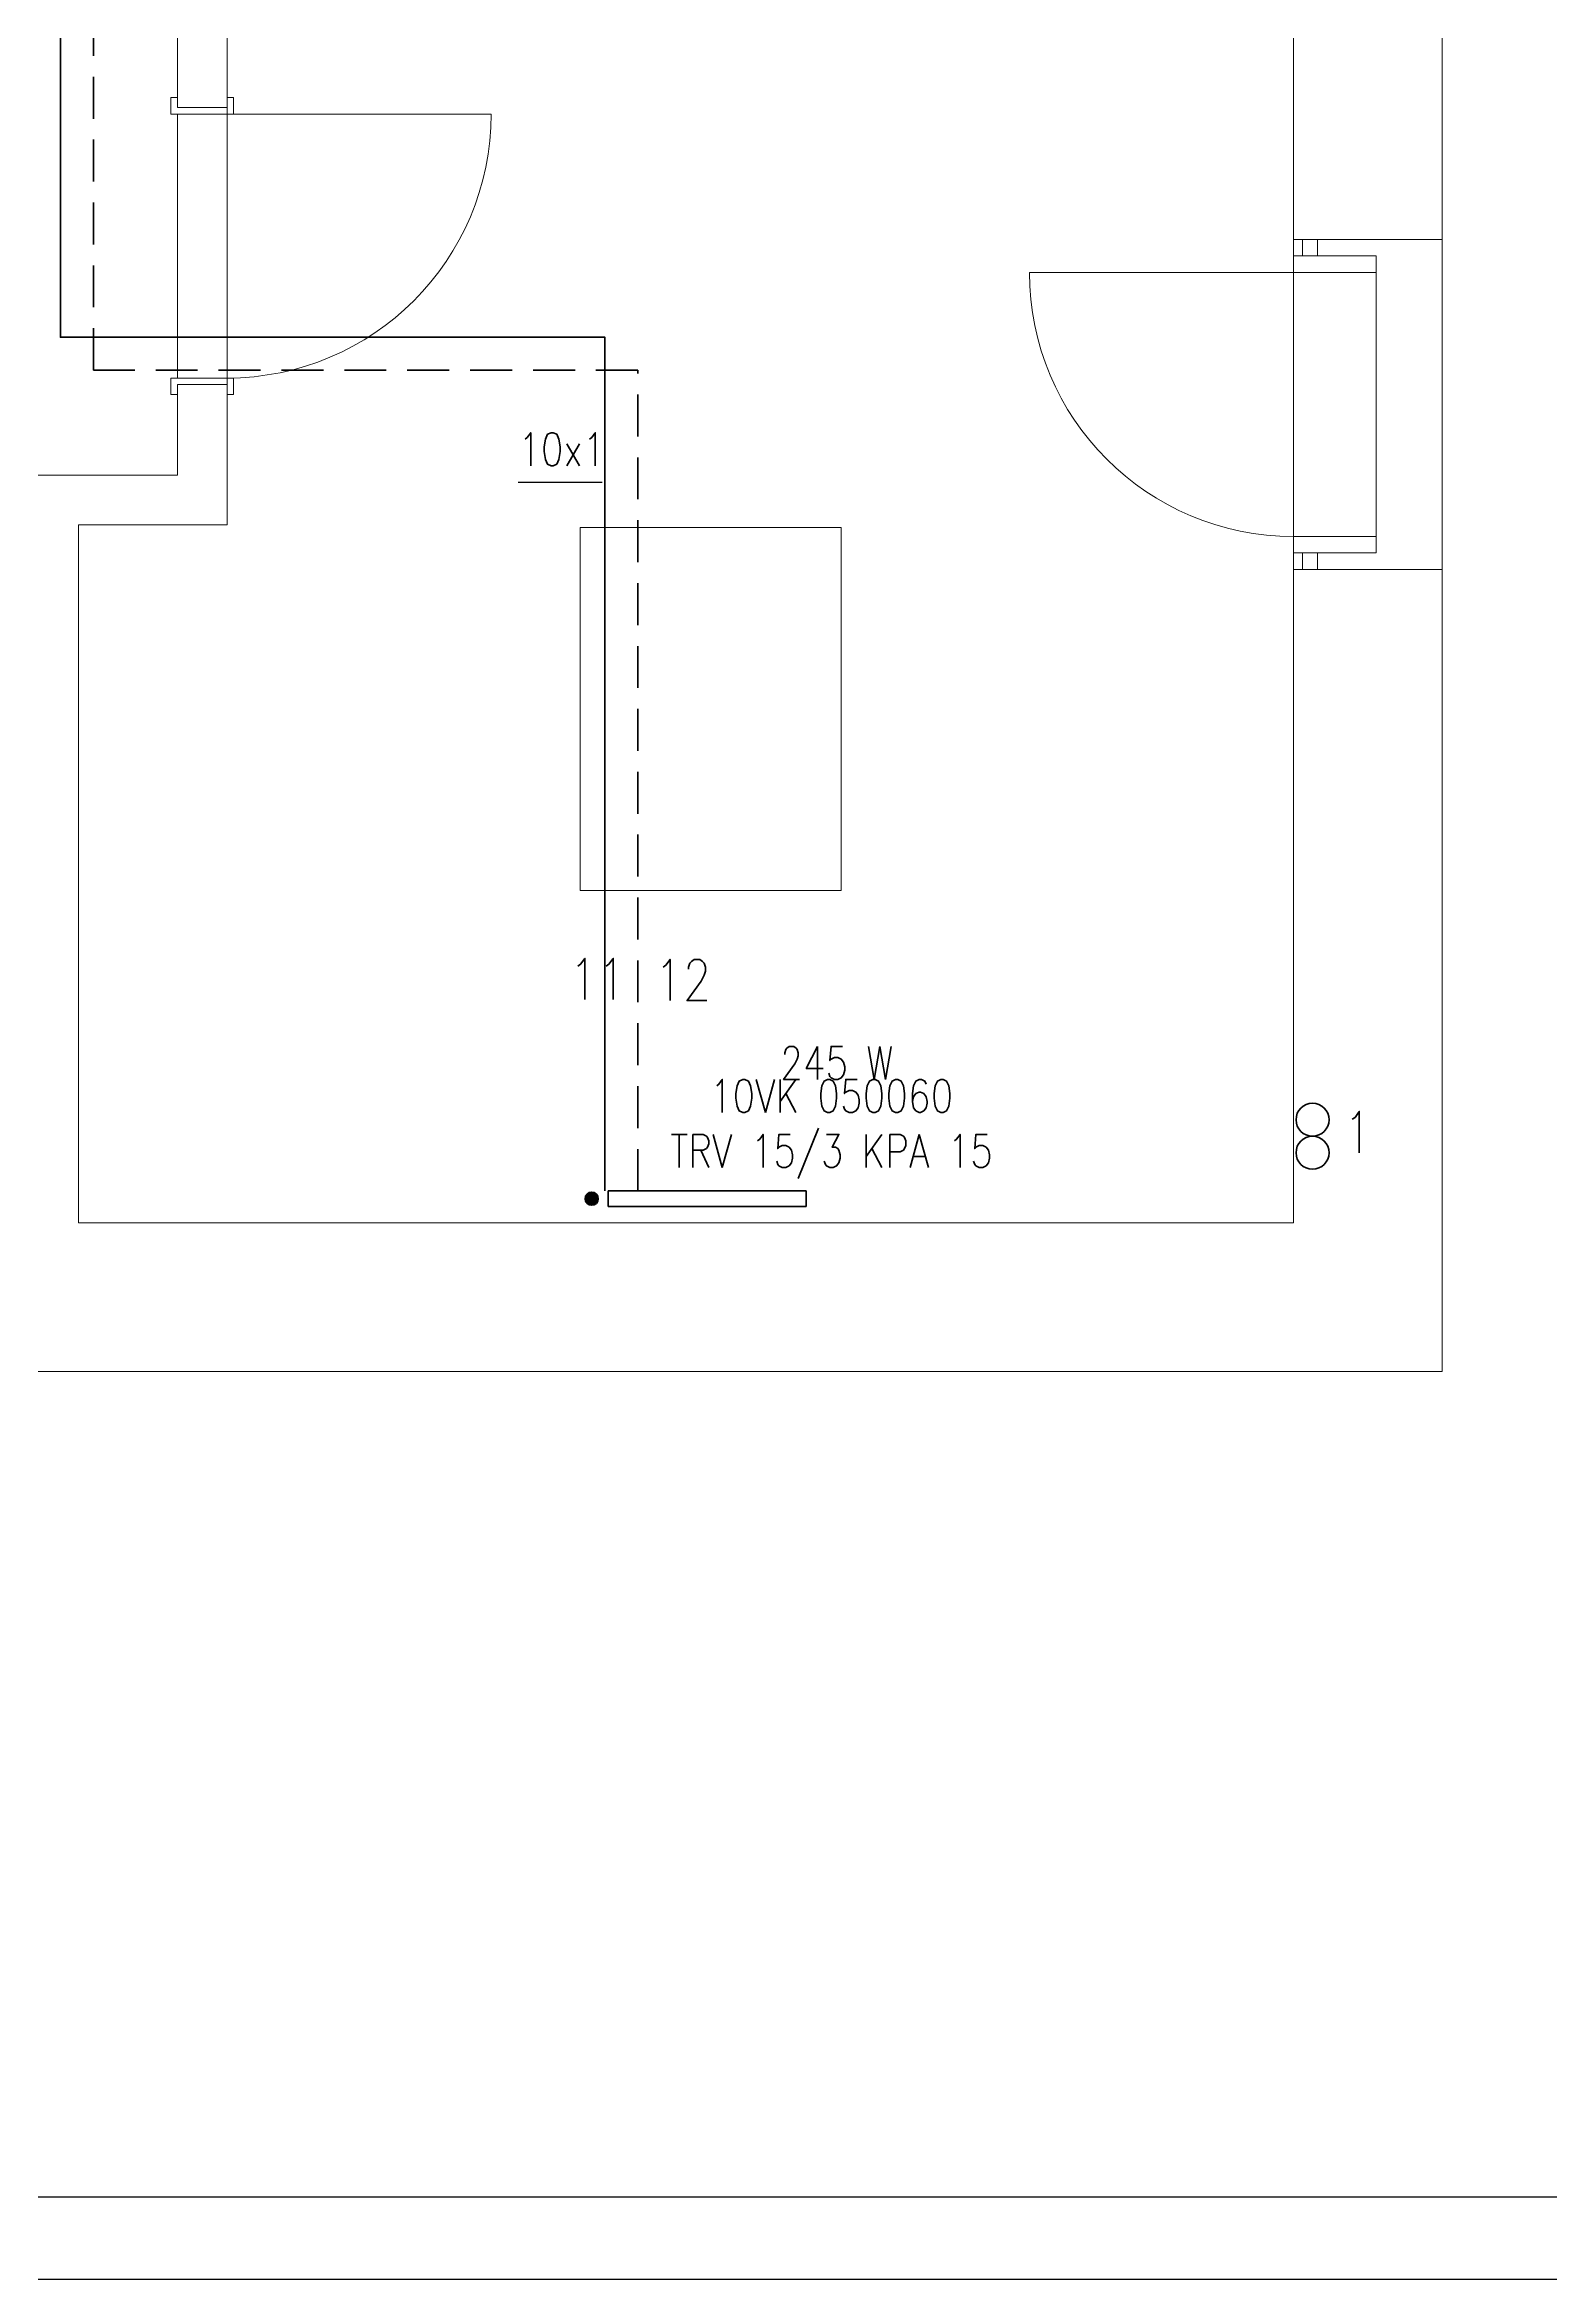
# Model space of a CAD drawing. Header units: millimetres. Extents: x 13441 to 178833, y -33721 to 19284.
# Drawn here: x 24258 to 28818, y 4434 to 11205 of the extents above; entities that cross this region are included whole.
import ezdxf

# ---------------------------------------------------------------- set-up
doc = ezdxf.new("R2010")
doc.units = ezdxf.units.MM
doc.header["$LTSCALE"] = 10
doc.linetypes.add('DASHED', pattern=[19.05, 12.7, -6.35])
for name, color, linetype, lineweight in [('CKFORMATY', 3, 'Continuous', 25), ('CKTEXTY_MALE', 3, 'Continuous', 18), ('slepá matrice', 7, 'Continuous', 20), ('T-otopna_telesa', 1, 'Continuous', 50), ('T-p_privodni', 1, 'Continuous', 50), ('T-p_zpetne', 5, 'DASHED', 50), ('T-stoupacky', 7, 'Continuous', 50)]:
    doc.layers.add(name, color=color, linetype=linetype, lineweight=lineweight)
doc.layers.add('CKPOPISM_PLOCHA', color=1, linetype='Continuous', lineweight=18, plot=False)
doc.layers.add('T-otopna_telesa-popis', color=7, linetype='Continuous')
doc.layers.add('T-p_privodni-popis', color=7, linetype='Continuous')
doc.styles.get("Standard").update_dxf_attribs({"font": 'simplex.shx', "width": 0.8})

# ---------------------------------------------------------------- blocks, each defined once
blk = doc.blocks.new('*U203', base_point=(26775, 0))
at = {"layer": 'CKFORMATY', "linetype": 'Continuous'}
for p, q in [((250, 250), (26525, 250)), ((0, 0), (26775, 0))]:
    blk.add_line(p, q, dxfattribs=at)
blk = doc.blocks.new('*U230', base_point=(100, 0))
at = {"color": 0, "linetype": 'ByBlock', "lineweight": -2}
for centre in [(50, 0), (150, 0)]:
    blk.add_circle(centre, 50, dxfattribs=at)
blk = doc.blocks.new('*U224', base_point=(300, 97))
blk.add_hatch(color=256).paths.add_polyline_path([(630, 23.5, 1), (670, 23.5, 1)])
at = {"color": 0, "linetype": 'ByBlock', "lineweight": -2}
for p, q in [((0, 47), (600, 47)), ((0, 0), (0, 47)), ((600, 0), (0, 0)), ((600, 47), (600, 0))]:
    blk.add_line(p, q, dxfattribs=at)
at = {"color": 0, "lineweight": -2}
for p, q in [((40, 0), (40, 0)), ((140, 0), (140, 0)), ((460, 0), (460, 0)), ((560, 0), (560, 0))]:
    blk.add_line(p, q, dxfattribs=at)
blk.add_circle((650, 23.5), 20)

msp = doc.modelspace()

# ---------------------------------------------------------------- linework, layer by layer
at = {"layer": 'CKPOPISM_PLOCHA'}
for p, q in [((25880.032, 8642.273), (25880.032, 9742.273)), ((25880.032, 9742.273), (26670.032, 9742.273)), ((26670.032, 9742.273), (26670.032, 8642.273)), ((26670.032, 8642.273), (25880.032, 8642.273))]:
    msp.add_line(p, q, dxfattribs=at)
at = {"layer": 'slepá matrice'}
for p, q in [((28490.45, 11614.686), (28490.45, 10614.686)), ((24660.45, 11044.686), (24660.45, 11264.686)), ((24810.45, 11044.686), (24810.45, 11264.686)), ((28040.45, 11264.686), (28040.45, 10614.686)), ((24640.45, 11044.686), (24640.45, 10994.686)), ((24640.45, 11044.686), (24660.45, 11044.686)), ((24660.45, 11014.686), (24660.45, 11044.686)), ((24810.45, 11014.686), (24810.45, 11044.686)), ((24810.45, 11044.686), (24830.45, 11044.686)), ((24830.45, 10994.686), (24830.45, 11044.686)), ((24830.45, 10994.686), (24640.45, 10994.686)), ((24660.45, 11014.686), (24810.45, 11014.686)), ((24660.45, 10994.686), (24660.45, 10194.686)), ((24660.45, 10994.686), (24660.45, 10194.686)), ((24810.45, 11014.686), (24810.45, 10174.686)), ((24810.45, 10994.686), (24810.45, 10194.686)), ((24810.45, 10994.686), (24810.45, 10194.686)), ((24810.45, 10994.686), (25610.45, 10994.686)), ((28040.45, 10614.686), (28490.45, 10614.686)), ((28040.45, 10614.686), (28040.45, 9614.686)), ((28040.45, 10564.686), (28040.45, 9664.686)), ((28040.45, 10564.686), (28040.45, 10514.686)), ((28290.45, 10564.686), (28040.45, 10564.686)), ((28067.95, 10614.686), (28067.95, 10564.686)), ((28112.95, 10614.686), (28112.95, 10564.686)), ((28290.45, 10514.686), (28290.45, 10564.686)), ((28490.45, 10614.686), (28490.45, 9614.686)), ((28040.45, 10514.686), (27240.45, 10514.686)), ((28040.45, 10514.686), (28040.45, 9714.686)), ((28040.45, 10514.686), (28290.45, 10514.686)), ((28290.45, 10514.686), (28290.45, 9714.686)), ((24830.45, 10194.686), (24640.45, 10194.686)), ((24640.45, 10144.686), (24640.45, 10194.686)), ((24660.45, 10174.686), (24810.45, 10174.686)), ((24660.45, 10174.686), (24660.45, 10144.686)), ((24810.45, 10174.686), (24810.45, 10144.686)), ((24830.45, 10194.686), (24830.45, 10144.686)), ((24640.45, 10144.686), (24660.45, 10144.686)), ((24660.45, 9900.145), (24660.45, 10144.686)), ((24810.45, 9750.145), (24810.45, 10144.686)), ((24810.45, 10144.686), (24830.45, 10144.686)), ((24210.45, 9900.145), (24660.45, 9900.145)), ((24810.45, 9900.145), (24810.45, 9750.145)), ((24360.45, 9750.145), (24810.45, 9750.145)), ((24360.45, 7634.686), (24360.45, 9750.145)), ((28040.45, 9664.686), (28040.45, 9714.686)), ((28040.45, 9714.686), (28290.45, 9714.686)), ((28290.45, 9714.686), (28290.45, 9664.686)), ((28290.45, 9664.686), (28040.45, 9664.686)), ((28040.45, 9614.686), (28490.45, 9614.686)), ((28040.45, 9614.686), (28040.45, 7634.686)), ((28067.95, 9664.686), (28067.95, 9614.686)), ((28112.95, 9664.686), (28112.95, 9614.686)), ((28490.45, 9614.686), (28490.45, 7184.686)), ((24360.45, 7634.686), (28040.45, 7634.686)), ((24660.45, 7634.686), (24810.45, 7634.686)), ((17510.45, 7184.686), (28490.45, 7184.686))]:
    msp.add_line(p, q, dxfattribs=at)
for centre, start, end in [((24810.45, 10994.686), 270, 0), ((28040.45, 10514.686), 180, 270)]:
    msp.add_arc(centre, 800, start, end, dxfattribs=at)
at = {"layer": 'T-p_privodni'}
msp.add_lwpolyline([(25954.84, 7731.686), (25954.84, 10318.504), (24305.975, 10318.504), (24305.975, 11752.821), (24305.975, 11752.821)], dxfattribs=at)
at = {"layer": 'T-p_privodni-popis', "color": 7}
msp.add_line((25692.359, 9878.942), (25946.882, 9878.942), dxfattribs=at)
at = {"layer": 'T-p_zpetne'}
msp.add_lwpolyline([(26054.84, 7731.686), (26054.84, 10218.504), (24405.975, 10218.504), (24405.975, 11652.821), (24405.975, 11752.821)], dxfattribs=at)

# ---------------------------------------------------------------- block references
at = {"layer": 'CKFORMATY'}
msp.add_blockref('*U203', (40216.167, 4434.08), dxfattribs=at)
at = {"layer": 'T-otopna_telesa', "rotation": 180}
msp.add_blockref('*U224', (26264.84, 7634.686), dxfattribs=at)
at = {"layer": 'T-stoupacky', "rotation": 270}
msp.add_blockref('*U230', (28098.087, 7897.547), dxfattribs=at)

# ---------------------------------------------------------------- texts
at = {"layer": 'CKTEXTY_MALE', "linetype": 'ByBlock', "char_height": 125, "attachment_point": 1}
for s, width, heights, insert in [('11', 290.48171, [0], (25847.136, 8436.278)), ('12', 290.48171, [0], (26105.248, 8433.243)), ('{\\T1.1;1}', 138.32522, [200.434], (28192.458, 7972.547))]:
    msp.add_mtext_dynamic_manual_height_columns(s, width=width, gutter_width=625, heights=heights, dxfattribs=dict(at, insert=insert))
at = {"layer": 'T-otopna_telesa-popis', "color": 102, "insert": (26657.094, 8119.367), "char_height": 100, "attachment_point": 5}
msp.add_mtext_dynamic_manual_height_columns('245 W', width=915.12486, gutter_width=625, heights=[0], dxfattribs=at)
at = {"layer": 'T-otopna_telesa-popis', "color": 102, "insert": (26641.394, 7919.441), "char_height": 100, "attachment_point": 5}
msp.add_mtext('10VK 050060^JTRV 15/3 KPA 15', dxfattribs=at)
at = {"layer": 'T-p_privodni-popis', "color": 102, "width": 0.8}
msp.add_text('10x1', height=100, dxfattribs=at).set_placement((25692.359, 9928.942))

doc.saveas('drawing.dxf')
